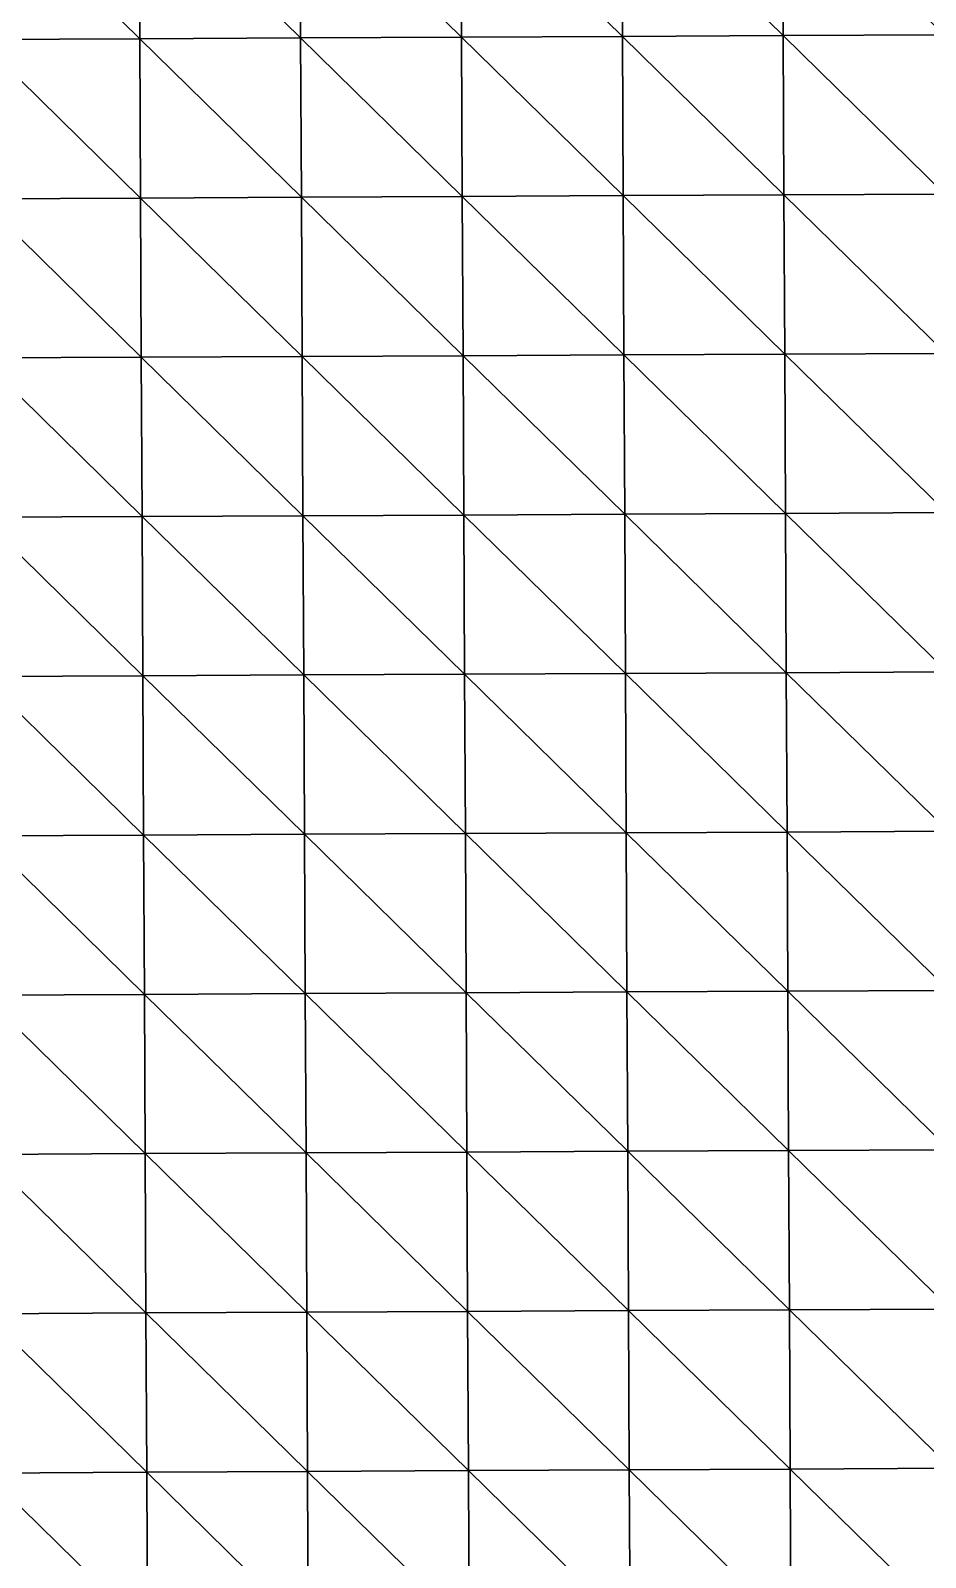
# Model space of a CAD drawing. Extents: x -372 to 678, y -263 to 741.
# Drawn here: x 77.3 to 147.2, y 382.9 to 502.2 of the extents above; entities that cross this region are included whole.
import ezdxf

# ---------------------------------------------------------------- set-up
doc = ezdxf.new("R2010")
doc.units = 0
doc.header["$LTSCALE"] = 0.0254
doc.layers.get('0').update_dxf_attribs({"linetype": 'CONTINUOUS'})
doc.layers.add('LOCATION_SNAPSHOT', color=144, linetype='CONTINUOUS')
doc.layers.add('LOCATION_TERRAIN', color=36, linetype='CONTINUOUS')

# ---------------------------------------------------------------- blocks, each defined once
blk = doc.blocks.new('LOCATION_SNAPSHOT_1')
at = {"color": 8}
mesh = blk.add_polyface(dxfattribs=at)
corners = [(-63.49, 214.77), (675.12, 740.67), (-66.01, 737.09), (677.64, 218.35)]
mesh.append_faces([[corners[k] for k in face] for face in [(0, 1, 2), (1, 0, 3)]], dxfattribs={"vtx0": -1, "color": 8})
blk = doc.blocks.new('LOCATION_TERRAIN_1')
at = {"color": 8}
mesh = blk.add_polyface(dxfattribs=at)
corners = [(85.87, 501.53, -2.36), (85.81, 513.97, -2.65), (73.25, 513.91, -2.51)]
mesh.append_faces([[corners[k] for k in face] for face in [(0, 1, 2)]], dxfattribs={"color": 8})
mesh = blk.add_polyface(dxfattribs=at)
corners = [(85.87, 501.53, -2.36), (73.25, 513.91, -2.51), (73.31, 501.47, -2.45)]
mesh.append_faces([[corners[k] for k in face] for face in [(0, 1, 2)]], dxfattribs={"color": 8})
mesh = blk.add_polyface(dxfattribs=at)
corners = [(98.43, 501.59, -2.09), (98.37, 514.03, -2.42), (85.81, 513.97, -2.65)]
mesh.append_faces([[corners[k] for k in face] for face in [(0, 1, 2)]], dxfattribs={"color": 8})
mesh = blk.add_polyface(dxfattribs=at)
corners = [(98.43, 501.59, -2.09), (85.81, 513.97, -2.65), (85.87, 501.53, -2.36)]
mesh.append_faces([[corners[k] for k in face] for face in [(0, 1, 2)]], dxfattribs={"color": 8})
mesh = blk.add_polyface(dxfattribs=at)
corners = [(110.99, 501.65, -1.76), (110.93, 514.09, -2.09), (98.37, 514.03, -2.42)]
mesh.append_faces([[corners[k] for k in face] for face in [(0, 1, 2)]], dxfattribs={"color": 8})
mesh = blk.add_polyface(dxfattribs=at)
corners = [(110.99, 501.65, -1.76), (98.37, 514.03, -2.42), (98.43, 501.59, -2.09)]
mesh.append_faces([[corners[k] for k in face] for face in [(0, 1, 2)]], dxfattribs={"color": 8})
mesh = blk.add_polyface(dxfattribs=at)
corners = [(123.55, 501.71, -1.43), (123.49, 514.15, -1.76), (110.93, 514.09, -2.09)]
mesh.append_faces([[corners[k] for k in face] for face in [(0, 1, 2)]], dxfattribs={"color": 8})
mesh = blk.add_polyface(dxfattribs=at)
corners = [(123.55, 501.71, -1.43), (110.93, 514.09, -2.09), (110.99, 501.65, -1.76)]
mesh.append_faces([[corners[k] for k in face] for face in [(0, 1, 2)]], dxfattribs={"color": 8})
mesh = blk.add_polyface(dxfattribs=at)
corners = [(136.11, 501.77, -1.35), (136.05, 514.21, -1.67), (123.49, 514.15, -1.76)]
mesh.append_faces([[corners[k] for k in face] for face in [(0, 1, 2)]], dxfattribs={"color": 8})
mesh = blk.add_polyface(dxfattribs=at)
corners = [(136.11, 501.77, -1.35), (123.49, 514.15, -1.76), (123.55, 501.71, -1.43)]
mesh.append_faces([[corners[k] for k in face] for face in [(0, 1, 2)]], dxfattribs={"color": 8})
mesh = blk.add_polyface(dxfattribs=at)
corners = [(148.68, 501.83, -1.35), (148.62, 514.27, -1.67), (136.05, 514.21, -1.67)]
mesh.append_faces([[corners[k] for k in face] for face in [(0, 1, 2)]], dxfattribs={"color": 8})
mesh = blk.add_polyface(dxfattribs=at)
corners = [(148.68, 501.83, -1.35), (136.05, 514.21, -1.67), (136.11, 501.77, -1.35)]
mesh.append_faces([[corners[k] for k in face] for face in [(0, 1, 2)]], dxfattribs={"color": 8})
mesh = blk.add_polyface(dxfattribs=at)
corners = [(85.93, 489.09, -2.08), (85.87, 501.53, -2.36), (73.31, 501.47, -2.45)]
mesh.append_faces([[corners[k] for k in face] for face in [(0, 1, 2)]], dxfattribs={"color": 8})
mesh = blk.add_polyface(dxfattribs=at)
corners = [(85.93, 489.09, -2.08), (73.31, 501.47, -2.45), (73.37, 489.03, -2.38)]
mesh.append_faces([[corners[k] for k in face] for face in [(0, 1, 2)]], dxfattribs={"color": 8})
mesh = blk.add_polyface(dxfattribs=at)
corners = [(98.49, 489.16, -1.76), (98.43, 501.59, -2.09), (85.87, 501.53, -2.36)]
mesh.append_faces([[corners[k] for k in face] for face in [(0, 1, 2)]], dxfattribs={"color": 8})
mesh = blk.add_polyface(dxfattribs=at)
corners = [(98.49, 489.16, -1.76), (85.87, 501.53, -2.36), (85.93, 489.09, -2.08)]
mesh.append_faces([[corners[k] for k in face] for face in [(0, 1, 2)]], dxfattribs={"color": 8})
mesh = blk.add_polyface(dxfattribs=at)
corners = [(111.05, 489.22, -1.43), (110.99, 501.65, -1.76), (98.43, 501.59, -2.09)]
mesh.append_faces([[corners[k] for k in face] for face in [(0, 1, 2)]], dxfattribs={"color": 8})
mesh = blk.add_polyface(dxfattribs=at)
corners = [(111.05, 489.22, -1.43), (98.43, 501.59, -2.09), (98.49, 489.16, -1.76)]
mesh.append_faces([[corners[k] for k in face] for face in [(0, 1, 2)]], dxfattribs={"color": 8})
mesh = blk.add_polyface(dxfattribs=at)
corners = [(123.61, 489.28, -1.1), (123.55, 501.71, -1.43), (110.99, 501.65, -1.76)]
mesh.append_faces([[corners[k] for k in face] for face in [(0, 1, 2)]], dxfattribs={"color": 8})
mesh = blk.add_polyface(dxfattribs=at)
corners = [(123.61, 489.28, -1.1), (110.99, 501.65, -1.76), (111.05, 489.22, -1.43)]
mesh.append_faces([[corners[k] for k in face] for face in [(0, 1, 2)]], dxfattribs={"color": 8})
mesh = blk.add_polyface(dxfattribs=at)
corners = [(136.17, 489.34, -1.02), (136.11, 501.77, -1.35), (123.55, 501.71, -1.43)]
mesh.append_faces([[corners[k] for k in face] for face in [(0, 1, 2)]], dxfattribs={"color": 8})
mesh = blk.add_polyface(dxfattribs=at)
corners = [(136.17, 489.34, -1.02), (123.55, 501.71, -1.43), (123.61, 489.28, -1.1)]
mesh.append_faces([[corners[k] for k in face] for face in [(0, 1, 2)]], dxfattribs={"color": 8})
mesh = blk.add_polyface(dxfattribs=at)
corners = [(148.74, 489.4, -1.02), (148.68, 501.83, -1.35), (136.11, 501.77, -1.35)]
mesh.append_faces([[corners[k] for k in face] for face in [(0, 1, 2)]], dxfattribs={"color": 8})
mesh = blk.add_polyface(dxfattribs=at)
corners = [(148.74, 489.4, -1.02), (136.11, 501.77, -1.35), (136.17, 489.34, -1.02)]
mesh.append_faces([[corners[k] for k in face] for face in [(0, 1, 2)]], dxfattribs={"color": 8})
mesh = blk.add_polyface(dxfattribs=at)
corners = [(85.99, 476.66, -1.5), (85.93, 489.09, -2.08), (73.37, 489.03, -2.38)]
mesh.append_faces([[corners[k] for k in face] for face in [(0, 1, 2)]], dxfattribs={"color": 8})
mesh = blk.add_polyface(dxfattribs=at)
corners = [(85.99, 476.66, -1.5), (73.37, 489.03, -2.38), (73.43, 476.6, -1.92)]
mesh.append_faces([[corners[k] for k in face] for face in [(0, 1, 2)]], dxfattribs={"color": 8})
mesh = blk.add_polyface(dxfattribs=at)
corners = [(98.55, 476.72, -1.22), (98.49, 489.16, -1.76), (85.93, 489.09, -2.08)]
mesh.append_faces([[corners[k] for k in face] for face in [(0, 1, 2)]], dxfattribs={"color": 8})
mesh = blk.add_polyface(dxfattribs=at)
corners = [(98.55, 476.72, -1.22), (85.93, 489.09, -2.08), (85.99, 476.66, -1.5)]
mesh.append_faces([[corners[k] for k in face] for face in [(0, 1, 2)]], dxfattribs={"color": 8})
mesh = blk.add_polyface(dxfattribs=at)
corners = [(111.11, 476.78, -0.98), (111.05, 489.22, -1.43), (98.49, 489.16, -1.76)]
mesh.append_faces([[corners[k] for k in face] for face in [(0, 1, 2)]], dxfattribs={"color": 8})
mesh = blk.add_polyface(dxfattribs=at)
corners = [(111.11, 476.78, -0.98), (98.49, 489.16, -1.76), (98.55, 476.72, -1.22)]
mesh.append_faces([[corners[k] for k in face] for face in [(0, 1, 2)]], dxfattribs={"color": 8})
mesh = blk.add_polyface(dxfattribs=at)
corners = [(123.67, 476.84, -0.75), (123.61, 489.28, -1.1), (111.05, 489.22, -1.43)]
mesh.append_faces([[corners[k] for k in face] for face in [(0, 1, 2)]], dxfattribs={"color": 8})
mesh = blk.add_polyface(dxfattribs=at)
corners = [(123.67, 476.84, -0.75), (111.05, 489.22, -1.43), (111.11, 476.78, -0.98)]
mesh.append_faces([[corners[k] for k in face] for face in [(0, 1, 2)]], dxfattribs={"color": 8})
mesh = blk.add_polyface(dxfattribs=at)
corners = [(136.23, 476.9, -0.76), (136.17, 489.34, -1.02), (123.61, 489.28, -1.1)]
mesh.append_faces([[corners[k] for k in face] for face in [(0, 1, 2)]], dxfattribs={"color": 8})
mesh = blk.add_polyface(dxfattribs=at)
corners = [(136.23, 476.9, -0.76), (123.61, 489.28, -1.1), (123.67, 476.84, -0.75)]
mesh.append_faces([[corners[k] for k in face] for face in [(0, 1, 2)]], dxfattribs={"color": 8})
mesh = blk.add_polyface(dxfattribs=at)
corners = [(148.8, 476.96, -0.85), (148.74, 489.4, -1.02), (136.17, 489.34, -1.02)]
mesh.append_faces([[corners[k] for k in face] for face in [(0, 1, 2)]], dxfattribs={"color": 8})
mesh = blk.add_polyface(dxfattribs=at)
corners = [(148.8, 476.96, -0.85), (136.17, 489.34, -1.02), (136.23, 476.9, -0.76)]
mesh.append_faces([[corners[k] for k in face] for face in [(0, 1, 2)]], dxfattribs={"color": 8})
mesh = blk.add_polyface(dxfattribs=at)
corners = [(136.29, 464.46, -0.51), (136.23, 476.9, -0.76), (123.67, 476.84, -0.75)]
mesh.append_faces([[corners[k] for k in face] for face in [(0, 1, 2)]], dxfattribs={"color": 8})
mesh = blk.add_polyface(dxfattribs=at)
corners = [(148.86, 464.53, -0.71), (148.8, 476.96, -0.85), (136.23, 476.9, -0.76)]
mesh.append_faces([[corners[k] for k in face] for face in [(0, 1, 2)]], dxfattribs={"color": 8})
mesh = blk.add_polyface(dxfattribs=at)
corners = [(148.86, 464.53, -0.71), (136.23, 476.9, -0.76), (136.29, 464.46, -0.51)]
mesh.append_faces([[corners[k] for k in face] for face in [(0, 1, 2)]], dxfattribs={"color": 8})
mesh = blk.add_polyface(dxfattribs=at)
corners = [(86.05, 464.22, -0.86), (85.99, 476.66, -1.5), (73.43, 476.6, -1.92)]
mesh.append_faces([[corners[k] for k in face] for face in [(0, 1, 2)]], dxfattribs={"color": 8})
mesh = blk.add_polyface(dxfattribs=at)
corners = [(86.05, 464.22, -0.86), (73.43, 476.6, -1.92), (73.49, 464.16, -1.4)]
mesh.append_faces([[corners[k] for k in face] for face in [(0, 1, 2)]], dxfattribs={"color": 8})
mesh = blk.add_polyface(dxfattribs=at)
corners = [(98.61, 464.28, -0.65), (98.55, 476.72, -1.22), (85.99, 476.66, -1.5)]
mesh.append_faces([[corners[k] for k in face] for face in [(0, 1, 2)]], dxfattribs={"color": 8})
mesh = blk.add_polyface(dxfattribs=at)
corners = [(98.61, 464.28, -0.65), (85.99, 476.66, -1.5), (86.05, 464.22, -0.86)]
mesh.append_faces([[corners[k] for k in face] for face in [(0, 1, 2)]], dxfattribs={"color": 8})
mesh = blk.add_polyface(dxfattribs=at)
corners = [(111.17, 464.34, -0.52), (111.11, 476.78, -0.98), (98.55, 476.72, -1.22)]
mesh.append_faces([[corners[k] for k in face] for face in [(0, 1, 2)]], dxfattribs={"color": 8})
mesh = blk.add_polyface(dxfattribs=at)
corners = [(111.17, 464.34, -0.52), (98.55, 476.72, -1.22), (98.61, 464.28, -0.65)]
mesh.append_faces([[corners[k] for k in face] for face in [(0, 1, 2)]], dxfattribs={"color": 8})
mesh = blk.add_polyface(dxfattribs=at)
corners = [(123.73, 464.4, -0.39), (123.67, 476.84, -0.75), (111.11, 476.78, -0.98)]
mesh.append_faces([[corners[k] for k in face] for face in [(0, 1, 2)]], dxfattribs={"color": 8})
mesh = blk.add_polyface(dxfattribs=at)
corners = [(123.73, 464.4, -0.39), (111.11, 476.78, -0.98), (111.17, 464.34, -0.52)]
mesh.append_faces([[corners[k] for k in face] for face in [(0, 1, 2)]], dxfattribs={"color": 8})
mesh = blk.add_polyface(dxfattribs=at)
corners = [(136.29, 464.46, -0.51), (123.67, 476.84, -0.75), (123.73, 464.4, -0.39)]
mesh.append_faces([[corners[k] for k in face] for face in [(0, 1, 2)]], dxfattribs={"color": 8})
mesh = blk.add_polyface(dxfattribs=at)
corners = [(86.11, 451.79, -0.23), (86.05, 464.22, -0.86), (73.49, 464.16, -1.4)]
mesh.append_faces([[corners[k] for k in face] for face in [(0, 1, 2)]], dxfattribs={"color": 8})
mesh = blk.add_polyface(dxfattribs=at)
corners = [(86.11, 451.79, -0.23), (73.49, 464.16, -1.4), (73.55, 451.73, -0.87)]
mesh.append_faces([[corners[k] for k in face] for face in [(0, 1, 2)]], dxfattribs={"color": 8})
mesh = blk.add_polyface(dxfattribs=at)
corners = [(98.67, 451.85, -0.08), (98.61, 464.28, -0.65), (86.05, 464.22, -0.86)]
mesh.append_faces([[corners[k] for k in face] for face in [(0, 1, 2)]], dxfattribs={"color": 8})
mesh = blk.add_polyface(dxfattribs=at)
corners = [(98.67, 451.85, -0.08), (86.05, 464.22, -0.86), (86.11, 451.79, -0.23)]
mesh.append_faces([[corners[k] for k in face] for face in [(0, 1, 2)]], dxfattribs={"color": 8})
mesh = blk.add_polyface(dxfattribs=at)
corners = [(111.23, 451.91, -0.06), (111.17, 464.34, -0.52), (98.61, 464.28, -0.65)]
mesh.append_faces([[corners[k] for k in face] for face in [(0, 1, 2)]], dxfattribs={"color": 8})
mesh = blk.add_polyface(dxfattribs=at)
corners = [(111.23, 451.91, -0.06), (98.61, 464.28, -0.65), (98.67, 451.85, -0.08)]
mesh.append_faces([[corners[k] for k in face] for face in [(0, 1, 2)]], dxfattribs={"color": 8})
mesh = blk.add_polyface(dxfattribs=at)
corners = [(123.79, 451.97, -0.04), (123.73, 464.4, -0.39), (111.17, 464.34, -0.52)]
mesh.append_faces([[corners[k] for k in face] for face in [(0, 1, 2)]], dxfattribs={"color": 8})
mesh = blk.add_polyface(dxfattribs=at)
corners = [(123.79, 451.97, -0.04), (111.17, 464.34, -0.52), (111.23, 451.91, -0.06)]
mesh.append_faces([[corners[k] for k in face] for face in [(0, 1, 2)]], dxfattribs={"color": 8})
mesh = blk.add_polyface(dxfattribs=at)
corners = [(136.35, 452.03, -0.26), (136.29, 464.46, -0.51), (123.73, 464.4, -0.39)]
mesh.append_faces([[corners[k] for k in face] for face in [(0, 1, 2)]], dxfattribs={"color": 8})
mesh = blk.add_polyface(dxfattribs=at)
corners = [(136.35, 452.03, -0.26), (123.73, 464.4, -0.39), (123.79, 451.97, -0.04)]
mesh.append_faces([[corners[k] for k in face] for face in [(0, 1, 2)]], dxfattribs={"color": 8})
mesh = blk.add_polyface(dxfattribs=at)
corners = [(148.92, 452.09, -0.57), (148.86, 464.53, -0.71), (136.29, 464.46, -0.51)]
mesh.append_faces([[corners[k] for k in face] for face in [(0, 1, 2)]], dxfattribs={"color": 8})
mesh = blk.add_polyface(dxfattribs=at)
corners = [(148.92, 452.09, -0.57), (136.29, 464.46, -0.51), (136.35, 452.03, -0.26)]
mesh.append_faces([[corners[k] for k in face] for face in [(0, 1, 2)]], dxfattribs={"color": 8})
mesh = blk.add_polyface(dxfattribs=at)
corners = [(98.73, 439.41, 0.83), (98.67, 451.85, -0.08), (86.11, 451.79, -0.23)]
mesh.append_faces([[corners[k] for k in face] for face in [(0, 1, 2)]], dxfattribs={"color": 8})
mesh = blk.add_polyface(dxfattribs=at)
corners = [(111.29, 439.47, 0.83), (111.23, 451.91, -0.06), (98.67, 451.85, -0.08)]
mesh.append_faces([[corners[k] for k in face] for face in [(0, 1, 2)]], dxfattribs={"color": 8})
mesh = blk.add_polyface(dxfattribs=at)
corners = [(111.29, 439.47, 0.83), (98.67, 451.85, -0.08), (98.73, 439.41, 0.83)]
mesh.append_faces([[corners[k] for k in face] for face in [(0, 1, 2)]], dxfattribs={"color": 8})
mesh = blk.add_polyface(dxfattribs=at)
corners = [(123.85, 439.53, 0.83), (123.79, 451.97, -0.04), (111.23, 451.91, -0.06)]
mesh.append_faces([[corners[k] for k in face] for face in [(0, 1, 2)]], dxfattribs={"color": 8})
mesh = blk.add_polyface(dxfattribs=at)
corners = [(123.85, 439.53, 0.83), (111.23, 451.91, -0.06), (111.29, 439.47, 0.83)]
mesh.append_faces([[corners[k] for k in face] for face in [(0, 1, 2)]], dxfattribs={"color": 8})
mesh = blk.add_polyface(dxfattribs=at)
corners = [(136.41, 439.59, 0.45), (136.35, 452.03, -0.26), (123.79, 451.97, -0.04)]
mesh.append_faces([[corners[k] for k in face] for face in [(0, 1, 2)]], dxfattribs={"color": 8})
mesh = blk.add_polyface(dxfattribs=at)
corners = [(136.41, 439.59, 0.45), (123.79, 451.97, -0.04), (123.85, 439.53, 0.83)]
mesh.append_faces([[corners[k] for k in face] for face in [(0, 1, 2)]], dxfattribs={"color": 8})
mesh = blk.add_polyface(dxfattribs=at)
corners = [(148.98, 439.65, -0.05), (148.92, 452.09, -0.57), (136.35, 452.03, -0.26)]
mesh.append_faces([[corners[k] for k in face] for face in [(0, 1, 2)]], dxfattribs={"color": 8})
mesh = blk.add_polyface(dxfattribs=at)
corners = [(148.98, 439.65, -0.05), (136.35, 452.03, -0.26), (136.41, 439.59, 0.45)]
mesh.append_faces([[corners[k] for k in face] for face in [(0, 1, 2)]], dxfattribs={"color": 8})
mesh = blk.add_polyface(dxfattribs=at)
corners = [(86.17, 439.35, 0.67), (86.11, 451.79, -0.23), (73.55, 451.73, -0.87)]
mesh.append_faces([[corners[k] for k in face] for face in [(0, 1, 2)]], dxfattribs={"color": 8})
mesh = blk.add_polyface(dxfattribs=at)
corners = [(86.17, 439.35, 0.67), (73.55, 451.73, -0.87), (73.61, 439.29, -0.08)]
mesh.append_faces([[corners[k] for k in face] for face in [(0, 1, 2)]], dxfattribs={"color": 8})
mesh = blk.add_polyface(dxfattribs=at)
corners = [(98.73, 439.41, 0.83), (86.11, 451.79, -0.23), (86.17, 439.35, 0.67)]
mesh.append_faces([[corners[k] for k in face] for face in [(0, 1, 2)]], dxfattribs={"color": 8})
mesh = blk.add_polyface(dxfattribs=at)
corners = [(86.23, 426.91, 1.64), (86.17, 439.35, 0.67), (73.61, 439.29, -0.08)]
mesh.append_faces([[corners[k] for k in face] for face in [(0, 1, 2)]], dxfattribs={"color": 8})
mesh = blk.add_polyface(dxfattribs=at)
corners = [(86.23, 426.91, 1.64), (73.61, 439.29, -0.08), (73.67, 426.85, 0.78)]
mesh.append_faces([[corners[k] for k in face] for face in [(0, 1, 2)]], dxfattribs={"color": 8})
mesh = blk.add_polyface(dxfattribs=at)
corners = [(98.79, 426.97, 1.82), (98.73, 439.41, 0.83), (86.17, 439.35, 0.67)]
mesh.append_faces([[corners[k] for k in face] for face in [(0, 1, 2)]], dxfattribs={"color": 8})
mesh = blk.add_polyface(dxfattribs=at)
corners = [(98.79, 426.97, 1.82), (86.17, 439.35, 0.67), (86.23, 426.91, 1.64)]
mesh.append_faces([[corners[k] for k in face] for face in [(0, 1, 2)]], dxfattribs={"color": 8})
mesh = blk.add_polyface(dxfattribs=at)
corners = [(111.35, 427.04, 1.82), (111.29, 439.47, 0.83), (98.73, 439.41, 0.83)]
mesh.append_faces([[corners[k] for k in face] for face in [(0, 1, 2)]], dxfattribs={"color": 8})
mesh = blk.add_polyface(dxfattribs=at)
corners = [(111.35, 427.04, 1.82), (98.73, 439.41, 0.83), (98.79, 426.97, 1.82)]
mesh.append_faces([[corners[k] for k in face] for face in [(0, 1, 2)]], dxfattribs={"color": 8})
mesh = blk.add_polyface(dxfattribs=at)
corners = [(123.91, 427.1, 1.82), (123.85, 439.53, 0.83), (111.29, 439.47, 0.83)]
mesh.append_faces([[corners[k] for k in face] for face in [(0, 1, 2)]], dxfattribs={"color": 8})
mesh = blk.add_polyface(dxfattribs=at)
corners = [(123.91, 427.1, 1.82), (111.29, 439.47, 0.83), (111.35, 427.04, 1.82)]
mesh.append_faces([[corners[k] for k in face] for face in [(0, 1, 2)]], dxfattribs={"color": 8})
mesh = blk.add_polyface(dxfattribs=at)
corners = [(136.47, 427.16, 1.28), (136.41, 439.59, 0.45), (123.85, 439.53, 0.83)]
mesh.append_faces([[corners[k] for k in face] for face in [(0, 1, 2)]], dxfattribs={"color": 8})
mesh = blk.add_polyface(dxfattribs=at)
corners = [(136.47, 427.16, 1.28), (123.85, 439.53, 0.83), (123.91, 427.1, 1.82)]
mesh.append_faces([[corners[k] for k in face] for face in [(0, 1, 2)]], dxfattribs={"color": 8})
mesh = blk.add_polyface(dxfattribs=at)
corners = [(149.04, 427.22, 0.55), (148.98, 439.65, -0.05), (136.41, 439.59, 0.45)]
mesh.append_faces([[corners[k] for k in face] for face in [(0, 1, 2)]], dxfattribs={"color": 8})
mesh = blk.add_polyface(dxfattribs=at)
corners = [(149.04, 427.22, 0.55), (136.41, 439.59, 0.45), (136.47, 427.16, 1.28)]
mesh.append_faces([[corners[k] for k in face] for face in [(0, 1, 2)]], dxfattribs={"color": 8})
mesh = blk.add_polyface(dxfattribs=at)
corners = [(86.29, 414.48, 2.6), (86.23, 426.91, 1.64), (73.67, 426.85, 0.78)]
mesh.append_faces([[corners[k] for k in face] for face in [(0, 1, 2)]], dxfattribs={"color": 8})
mesh = blk.add_polyface(dxfattribs=at)
corners = [(86.29, 414.48, 2.6), (73.67, 426.85, 0.78), (73.73, 414.42, 1.63)]
mesh.append_faces([[corners[k] for k in face] for face in [(0, 1, 2)]], dxfattribs={"color": 8})
mesh = blk.add_polyface(dxfattribs=at)
corners = [(98.85, 414.54, 2.81), (98.79, 426.97, 1.82), (86.23, 426.91, 1.64)]
mesh.append_faces([[corners[k] for k in face] for face in [(0, 1, 2)]], dxfattribs={"color": 8})
mesh = blk.add_polyface(dxfattribs=at)
corners = [(98.85, 414.54, 2.81), (86.23, 426.91, 1.64), (86.29, 414.48, 2.6)]
mesh.append_faces([[corners[k] for k in face] for face in [(0, 1, 2)]], dxfattribs={"color": 8})
mesh = blk.add_polyface(dxfattribs=at)
corners = [(111.41, 414.6, 2.81), (111.35, 427.04, 1.82), (98.79, 426.97, 1.82)]
mesh.append_faces([[corners[k] for k in face] for face in [(0, 1, 2)]], dxfattribs={"color": 8})
mesh = blk.add_polyface(dxfattribs=at)
corners = [(111.41, 414.6, 2.81), (98.79, 426.97, 1.82), (98.85, 414.54, 2.81)]
mesh.append_faces([[corners[k] for k in face] for face in [(0, 1, 2)]], dxfattribs={"color": 8})
mesh = blk.add_polyface(dxfattribs=at)
corners = [(123.97, 414.66, 2.81), (123.91, 427.1, 1.82), (111.35, 427.04, 1.82)]
mesh.append_faces([[corners[k] for k in face] for face in [(0, 1, 2)]], dxfattribs={"color": 8})
mesh = blk.add_polyface(dxfattribs=at)
corners = [(123.97, 414.66, 2.81), (111.35, 427.04, 1.82), (111.41, 414.6, 2.81)]
mesh.append_faces([[corners[k] for k in face] for face in [(0, 1, 2)]], dxfattribs={"color": 8})
mesh = blk.add_polyface(dxfattribs=at)
corners = [(136.53, 414.72, 2.1), (136.47, 427.16, 1.28), (123.91, 427.1, 1.82)]
mesh.append_faces([[corners[k] for k in face] for face in [(0, 1, 2)]], dxfattribs={"color": 8})
mesh = blk.add_polyface(dxfattribs=at)
corners = [(136.53, 414.72, 2.1), (123.91, 427.1, 1.82), (123.97, 414.66, 2.81)]
mesh.append_faces([[corners[k] for k in face] for face in [(0, 1, 2)]], dxfattribs={"color": 8})
mesh = blk.add_polyface(dxfattribs=at)
corners = [(149.1, 414.78, 1.16), (149.04, 427.22, 0.55), (136.47, 427.16, 1.28)]
mesh.append_faces([[corners[k] for k in face] for face in [(0, 1, 2)]], dxfattribs={"color": 8})
mesh = blk.add_polyface(dxfattribs=at)
corners = [(149.1, 414.78, 1.16), (136.47, 427.16, 1.28), (136.53, 414.72, 2.1)]
mesh.append_faces([[corners[k] for k in face] for face in [(0, 1, 2)]], dxfattribs={"color": 8})
mesh = blk.add_polyface(dxfattribs=at)
corners = [(86.35, 402.04, 2.83), (86.29, 414.48, 2.6), (73.73, 414.42, 1.63)]
mesh.append_faces([[corners[k] for k in face] for face in [(0, 1, 2)]], dxfattribs={"color": 8})
mesh = blk.add_polyface(dxfattribs=at)
corners = [(86.35, 402.04, 2.83), (73.73, 414.42, 1.63), (73.79, 401.98, 1.93)]
mesh.append_faces([[corners[k] for k in face] for face in [(0, 1, 2)]], dxfattribs={"color": 8})
mesh = blk.add_polyface(dxfattribs=at)
corners = [(98.91, 402.1, 2.96), (98.85, 414.54, 2.81), (86.29, 414.48, 2.6)]
mesh.append_faces([[corners[k] for k in face] for face in [(0, 1, 2)]], dxfattribs={"color": 8})
mesh = blk.add_polyface(dxfattribs=at)
corners = [(98.91, 402.1, 2.96), (86.29, 414.48, 2.6), (86.35, 402.04, 2.83)]
mesh.append_faces([[corners[k] for k in face] for face in [(0, 1, 2)]], dxfattribs={"color": 8})
mesh = blk.add_polyface(dxfattribs=at)
corners = [(111.47, 402.16, 2.88), (111.41, 414.6, 2.81), (98.85, 414.54, 2.81)]
mesh.append_faces([[corners[k] for k in face] for face in [(0, 1, 2)]], dxfattribs={"color": 8})
mesh = blk.add_polyface(dxfattribs=at)
corners = [(111.47, 402.16, 2.88), (98.85, 414.54, 2.81), (98.91, 402.1, 2.96)]
mesh.append_faces([[corners[k] for k in face] for face in [(0, 1, 2)]], dxfattribs={"color": 8})
mesh = blk.add_polyface(dxfattribs=at)
corners = [(124.03, 402.22, 2.8), (123.97, 414.66, 2.81), (111.41, 414.6, 2.81)]
mesh.append_faces([[corners[k] for k in face] for face in [(0, 1, 2)]], dxfattribs={"color": 8})
mesh = blk.add_polyface(dxfattribs=at)
corners = [(124.03, 402.22, 2.8), (111.41, 414.6, 2.81), (111.47, 402.16, 2.88)]
mesh.append_faces([[corners[k] for k in face] for face in [(0, 1, 2)]], dxfattribs={"color": 8})
mesh = blk.add_polyface(dxfattribs=at)
corners = [(136.59, 402.28, 2.09), (136.53, 414.72, 2.1), (123.97, 414.66, 2.81)]
mesh.append_faces([[corners[k] for k in face] for face in [(0, 1, 2)]], dxfattribs={"color": 8})
mesh = blk.add_polyface(dxfattribs=at)
corners = [(136.59, 402.28, 2.09), (123.97, 414.66, 2.81), (124.03, 402.22, 2.8)]
mesh.append_faces([[corners[k] for k in face] for face in [(0, 1, 2)]], dxfattribs={"color": 8})
mesh = blk.add_polyface(dxfattribs=at)
corners = [(149.16, 402.34, 1.19), (149.1, 414.78, 1.16), (136.53, 414.72, 2.1)]
mesh.append_faces([[corners[k] for k in face] for face in [(0, 1, 2)]], dxfattribs={"color": 8})
mesh = blk.add_polyface(dxfattribs=at)
corners = [(149.16, 402.34, 1.19), (136.53, 414.72, 2.1), (136.59, 402.28, 2.09)]
mesh.append_faces([[corners[k] for k in face] for face in [(0, 1, 2)]], dxfattribs={"color": 8})
mesh = blk.add_polyface(dxfattribs=at)
corners = [(86.41, 389.61, 2.86), (86.35, 402.04, 2.83), (73.79, 401.98, 1.93)]
mesh.append_faces([[corners[k] for k in face] for face in [(0, 1, 2)]], dxfattribs={"color": 8})
mesh = blk.add_polyface(dxfattribs=at)
corners = [(86.41, 389.61, 2.86), (73.79, 401.98, 1.93), (73.85, 389.54, 2.06)]
mesh.append_faces([[corners[k] for k in face] for face in [(0, 1, 2)]], dxfattribs={"color": 8})
mesh = blk.add_polyface(dxfattribs=at)
corners = [(98.97, 389.67, 2.88), (98.91, 402.1, 2.96), (86.35, 402.04, 2.83)]
mesh.append_faces([[corners[k] for k in face] for face in [(0, 1, 2)]], dxfattribs={"color": 8})
mesh = blk.add_polyface(dxfattribs=at)
corners = [(98.97, 389.67, 2.88), (86.35, 402.04, 2.83), (86.41, 389.61, 2.86)]
mesh.append_faces([[corners[k] for k in face] for face in [(0, 1, 2)]], dxfattribs={"color": 8})
mesh = blk.add_polyface(dxfattribs=at)
corners = [(111.53, 389.73, 2.69), (111.47, 402.16, 2.88), (98.91, 402.1, 2.96)]
mesh.append_faces([[corners[k] for k in face] for face in [(0, 1, 2)]], dxfattribs={"color": 8})
mesh = blk.add_polyface(dxfattribs=at)
corners = [(111.53, 389.73, 2.69), (98.91, 402.1, 2.96), (98.97, 389.67, 2.88)]
mesh.append_faces([[corners[k] for k in face] for face in [(0, 1, 2)]], dxfattribs={"color": 8})
mesh = blk.add_polyface(dxfattribs=at)
corners = [(124.09, 389.79, 2.49), (124.03, 402.22, 2.8), (111.47, 402.16, 2.88)]
mesh.append_faces([[corners[k] for k in face] for face in [(0, 1, 2)]], dxfattribs={"color": 8})
mesh = blk.add_polyface(dxfattribs=at)
corners = [(124.09, 389.79, 2.49), (111.47, 402.16, 2.88), (111.53, 389.73, 2.69)]
mesh.append_faces([[corners[k] for k in face] for face in [(0, 1, 2)]], dxfattribs={"color": 8})
mesh = blk.add_polyface(dxfattribs=at)
corners = [(136.65, 389.85, 1.85), (136.59, 402.28, 2.09), (124.03, 402.22, 2.8)]
mesh.append_faces([[corners[k] for k in face] for face in [(0, 1, 2)]], dxfattribs={"color": 8})
mesh = blk.add_polyface(dxfattribs=at)
corners = [(136.65, 389.85, 1.85), (124.03, 402.22, 2.8), (124.09, 389.79, 2.49)]
mesh.append_faces([[corners[k] for k in face] for face in [(0, 1, 2)]], dxfattribs={"color": 8})
mesh = blk.add_polyface(dxfattribs=at)
corners = [(149.22, 389.91, 1.05), (149.16, 402.34, 1.19), (136.59, 402.28, 2.09)]
mesh.append_faces([[corners[k] for k in face] for face in [(0, 1, 2)]], dxfattribs={"color": 8})
mesh = blk.add_polyface(dxfattribs=at)
corners = [(149.22, 389.91, 1.05), (136.59, 402.28, 2.09), (136.65, 389.85, 1.85)]
mesh.append_faces([[corners[k] for k in face] for face in [(0, 1, 2)]], dxfattribs={"color": 8})
mesh = blk.add_polyface(dxfattribs=at)
corners = [(136.71, 377.41, 1.6), (136.65, 389.85, 1.85), (124.09, 389.79, 2.49)]
mesh.append_faces([[corners[k] for k in face] for face in [(0, 1, 2)]], dxfattribs={"color": 8})
mesh = blk.add_polyface(dxfattribs=at)
corners = [(149.28, 377.47, 0.91), (149.22, 389.91, 1.05), (136.65, 389.85, 1.85)]
mesh.append_faces([[corners[k] for k in face] for face in [(0, 1, 2)]], dxfattribs={"color": 8})
mesh = blk.add_polyface(dxfattribs=at)
corners = [(149.28, 377.47, 0.91), (136.65, 389.85, 1.85), (136.71, 377.41, 1.6)]
mesh.append_faces([[corners[k] for k in face] for face in [(0, 1, 2)]], dxfattribs={"color": 8})
mesh = blk.add_polyface(dxfattribs=at)
corners = [(86.47, 377.17, 2.88), (86.41, 389.61, 2.86), (73.85, 389.54, 2.06)]
mesh.append_faces([[corners[k] for k in face] for face in [(0, 1, 2)]], dxfattribs={"color": 8})
mesh = blk.add_polyface(dxfattribs=at)
corners = [(86.47, 377.17, 2.88), (73.85, 389.54, 2.06), (73.91, 377.11, 2.19)]
mesh.append_faces([[corners[k] for k in face] for face in [(0, 1, 2)]], dxfattribs={"color": 8})
mesh = blk.add_polyface(dxfattribs=at)
corners = [(99.03, 377.23, 2.79), (98.97, 389.67, 2.88), (86.41, 389.61, 2.86)]
mesh.append_faces([[corners[k] for k in face] for face in [(0, 1, 2)]], dxfattribs={"color": 8})
mesh = blk.add_polyface(dxfattribs=at)
corners = [(99.03, 377.23, 2.79), (86.41, 389.61, 2.86), (86.47, 377.17, 2.88)]
mesh.append_faces([[corners[k] for k in face] for face in [(0, 1, 2)]], dxfattribs={"color": 8})
mesh = blk.add_polyface(dxfattribs=at)
corners = [(111.59, 377.29, 2.49), (111.53, 389.73, 2.69), (98.97, 389.67, 2.88)]
mesh.append_faces([[corners[k] for k in face] for face in [(0, 1, 2)]], dxfattribs={"color": 8})
mesh = blk.add_polyface(dxfattribs=at)
corners = [(111.59, 377.29, 2.49), (98.97, 389.67, 2.88), (99.03, 377.23, 2.79)]
mesh.append_faces([[corners[k] for k in face] for face in [(0, 1, 2)]], dxfattribs={"color": 8})
mesh = blk.add_polyface(dxfattribs=at)
corners = [(124.15, 377.35, 2.19), (124.09, 389.79, 2.49), (111.53, 389.73, 2.69)]
mesh.append_faces([[corners[k] for k in face] for face in [(0, 1, 2)]], dxfattribs={"color": 8})
mesh = blk.add_polyface(dxfattribs=at)
corners = [(124.15, 377.35, 2.19), (111.53, 389.73, 2.69), (111.59, 377.29, 2.49)]
mesh.append_faces([[corners[k] for k in face] for face in [(0, 1, 2)]], dxfattribs={"color": 8})
mesh = blk.add_polyface(dxfattribs=at)
corners = [(136.71, 377.41, 1.6), (124.09, 389.79, 2.49), (124.15, 377.35, 2.19)]
mesh.append_faces([[corners[k] for k in face] for face in [(0, 1, 2)]], dxfattribs={"color": 8})

msp = doc.modelspace()

# ---------------------------------------------------------------- block references
at = {"layer": 'LOCATION_SNAPSHOT', "color": 0}
msp.add_blockref('LOCATION_SNAPSHOT_1', (0, 0), dxfattribs=at)
at = {"layer": 'LOCATION_TERRAIN', "color": 0}
msp.add_blockref('LOCATION_TERRAIN_1', (0, 0), dxfattribs=at)

doc.saveas('drawing.dxf')
